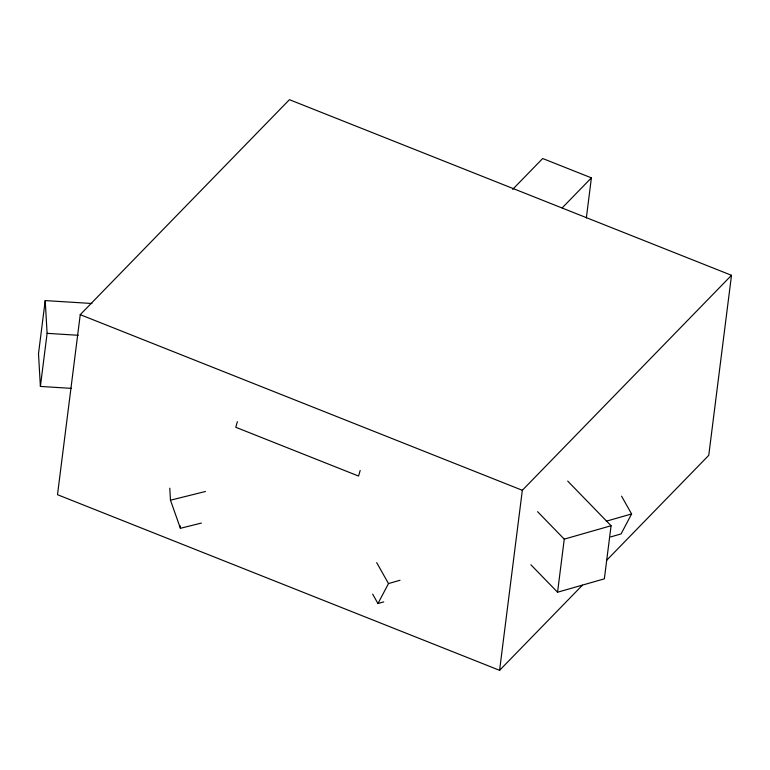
<?xml version="1.0" encoding="UTF-8"?>
<svg xmlns="http://www.w3.org/2000/svg" width="770" height="770" viewBox="0 0 770 770"><rect width="100%" height="100%" fill="white"/><g stroke="black" fill="none" stroke-linecap="round" stroke-linejoin="round"><path stroke-width="1.16" d="M91.909 303.495L45.209 300.589L38.5 353.68L40.396 386.434L71.533 388.369M40.396 386.434L47.105 333.343L45.209 300.589M606.683 560.252L708.756 455.339L731.5 275.304L289.424 99.677L80.244 314.661L57.5 494.696L499.586 670.324L582.418 585.19M499.586 670.324L522.329 490.288L731.5 275.304M586.336 217.977L591.399 177.86L542.686 158.514L512.647 189.381M567.711 481.086L611.072 525.737L604.363 578.828L557.557 592.226L564.256 539.135L537.576 511.665M237.381 421.652L235.764 427.273L358.56 476.053L360.187 470.432M372.651 594.113L377.964 603.536L388.503 583.564L400.025 580.262M621.563 496.169L631.602 513.956L621.072 533.928L610.706 536.902M562.196 207.881L591.399 177.86M606.26 521.213L631.602 513.956M564.256 539.135L611.072 525.737M377.964 603.536L383.73 601.88M201.394 523.071L180.401 528.297L170.468 500.202L205.465 491.491M47.105 333.343L78.242 335.287M80.244 314.661L522.329 490.288M530.867 564.756L557.557 592.226M376.684 562.639L388.503 583.564M180.257 525.9L180.401 528.297M169.775 488.219L170.468 500.202"/></g></svg>
